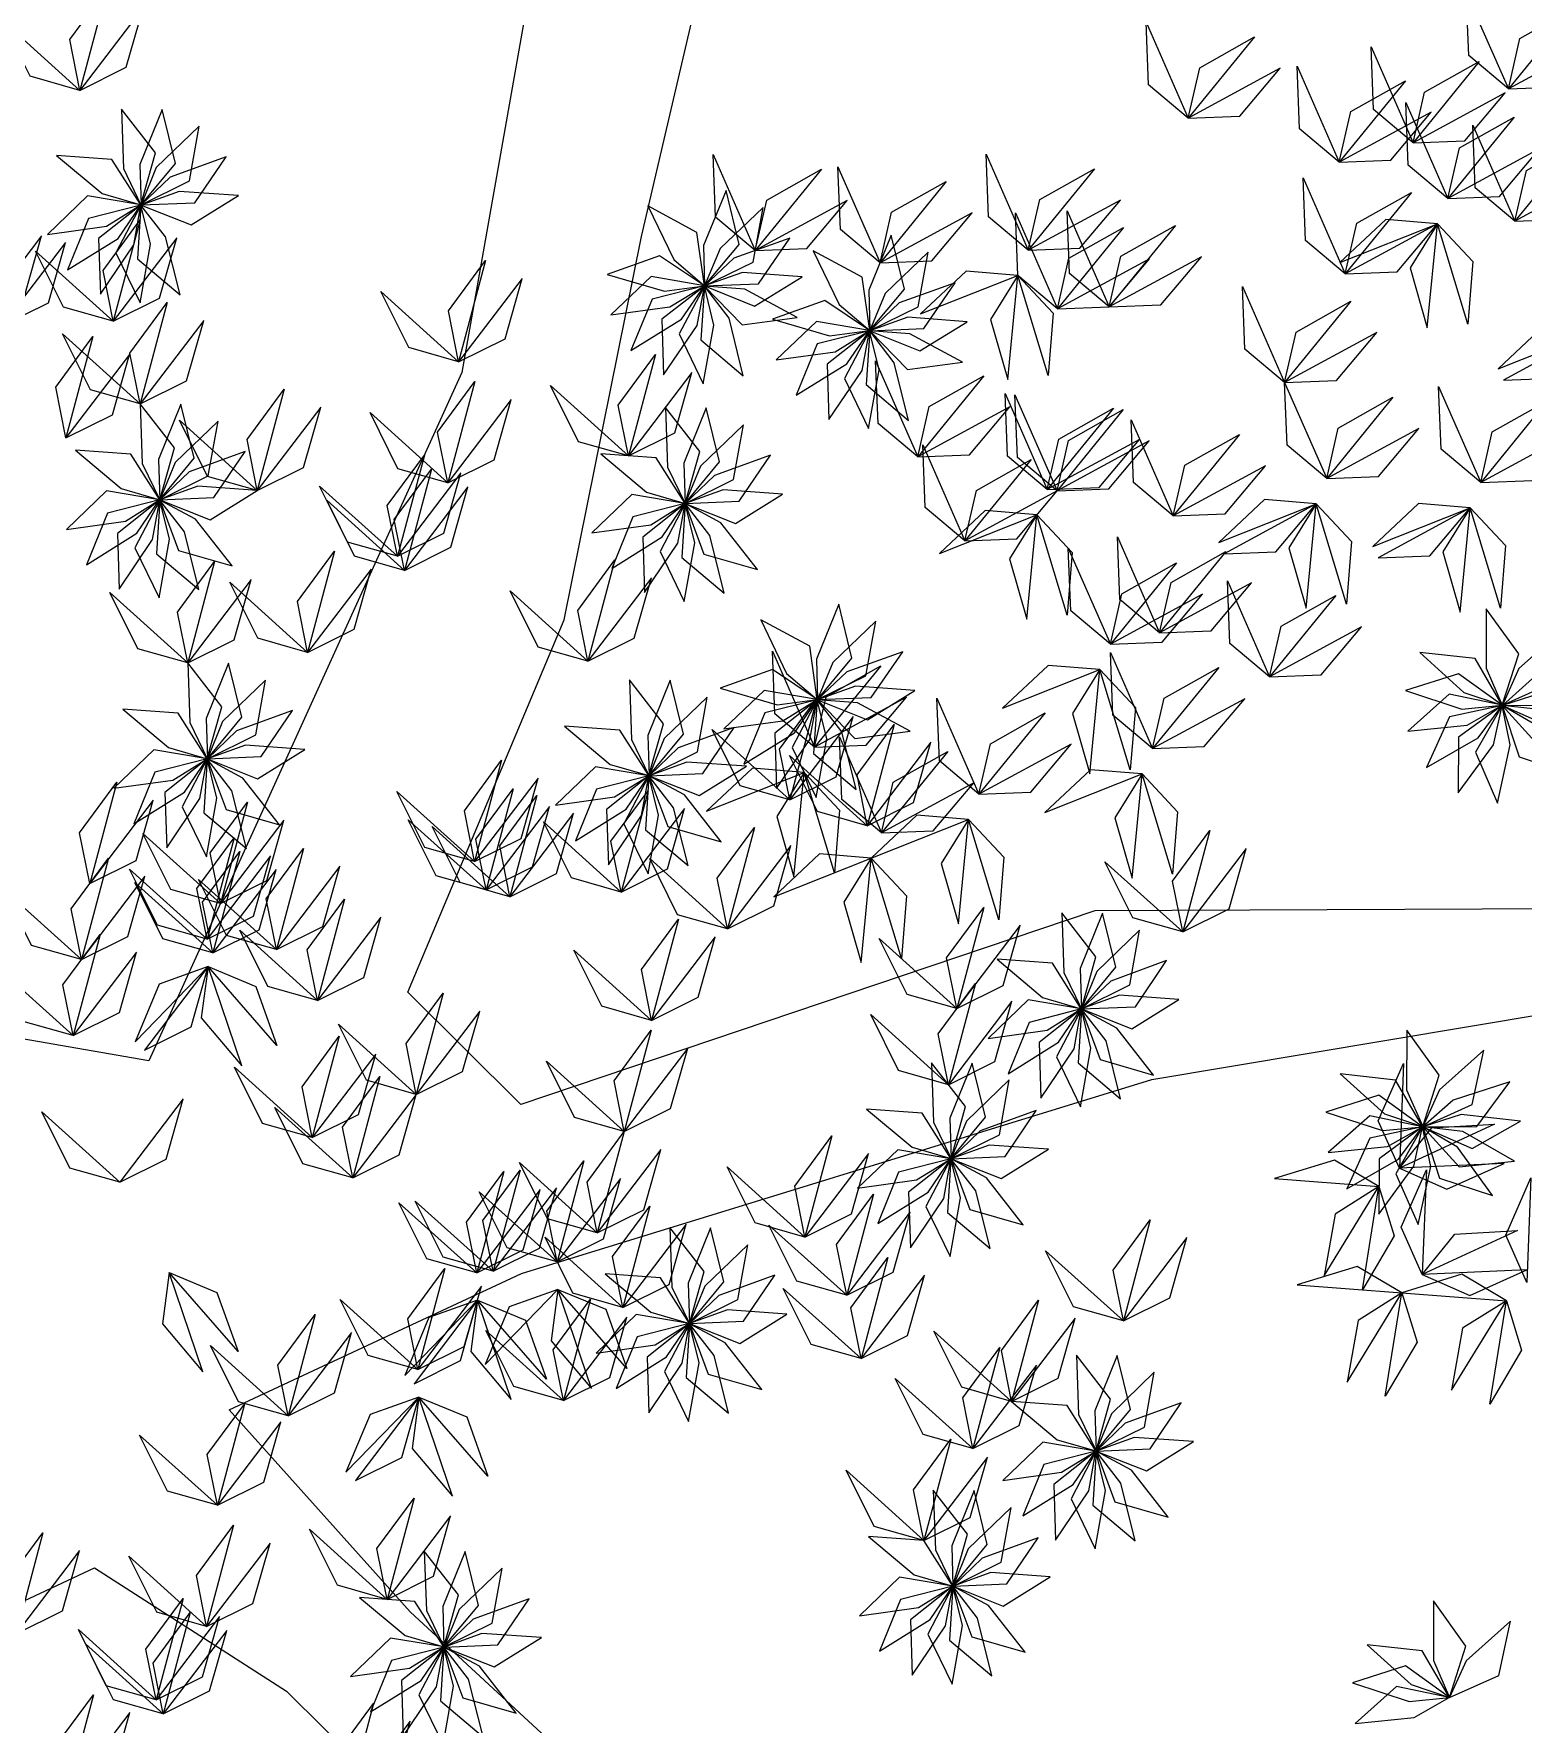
# Model space of a CAD drawing. Header units: inches. Extents: x -173 to 14008, y -3334 to 10368.
# Drawn here: x 9396 to 9481.2, y 658 to 754.8 of the extents above; entities that cross this region are included whole.
import ezdxf

# ---------------------------------------------------------------- set-up
doc = ezdxf.new("R2010")
doc.units = ezdxf.units.IN
doc.header["$MEASUREMENT"] = 0
doc.layers.add('ARREDAMENTO', color=8, linetype='Continuous', lineweight=18)

msp = doc.modelspace()

# ---------------------------------------------------------------- linework, layer by layer
at = {"layer": 'ARREDAMENTO', "linetype": 'Continuous', "lineweight": 0}
for points in [[(9424.566, 847.605), (9431.211, 796.048), (9420.481, 735.397), (9402.578, 695.997), (9362.575, 702.936), (9321.846, 731.15), (9321.748, 756.941), (9315.854, 780.776), (9260.913, 816.028)], [(9492.168, 704.723), (9456.706, 704.586), (9423.865, 693.499), (9417.393, 699.922), (9426.338, 721.234), (9430.768, 743.174), (9436.477, 767.698), (9447.391, 779.991), (9459.622, 785.196), (9484.109, 789.158)], [(9436.293, 647.122), (9417.528, 664.46), (9407.168, 676.026), (9423.902, 683.828), (9459.967, 694.927), (9491.541, 700.207), (9521.232, 691.938), (9561.235, 684.999), (9585.155, 668.326), (9623.275, 647.84)], [(9379.544, 649.484), (9391.098, 663.069), (9399.465, 666.969), (9410.453, 659.919), (9423.398, 647.073)]]:
    msp.add_lwpolyline(points, dxfattribs=at)
at = {"layer": 'ARREDAMENTO', "lineweight": 0}
for points in [[(9398.627, 751.536), (9398.042, 754.442), (9400.17, 757.332), (9398.627, 751.536)], [(9480.371, 751.618), (9478.102, 753.526), (9477.964, 757.112), (9480.371, 751.618)], [(9398.627, 751.536), (9401.281, 752.857), (9402.258, 756.31), (9398.627, 751.536)], [(9480.371, 751.618), (9481.032, 754.508), (9484.159, 756.268), (9480.371, 751.618)], [(9398.627, 751.536), (9395.775, 752.343), (9394.175, 755.555), (9398.627, 751.536)], [(9462.048, 749.944), (9459.779, 751.852), (9459.641, 755.438), (9462.048, 749.944)], [(9462.048, 749.944), (9462.709, 752.834), (9465.836, 754.594), (9462.048, 749.944)], [(9474.92, 748.544), (9472.65, 750.452), (9472.512, 754.038), (9474.92, 748.544)], [(9480.371, 751.618), (9483.334, 751.732), (9485.643, 754.478), (9480.371, 751.618)], [(9462.048, 749.944), (9465.01, 750.058), (9467.32, 752.804), (9462.048, 749.944)], [(9470.69, 747.431), (9468.421, 749.339), (9468.282, 752.925), (9470.69, 747.431)], [(9474.92, 748.544), (9475.581, 751.434), (9478.708, 753.194), (9474.92, 748.544)], [(9470.69, 747.431), (9471.351, 750.321), (9474.478, 752.081), (9470.69, 747.431)], [(9476.907, 745.358), (9474.637, 747.266), (9474.499, 750.851), (9476.907, 745.358)], [(9474.92, 748.544), (9477.882, 748.658), (9480.191, 751.404), (9474.92, 748.544)], [(9400.996, 750.47), (9401.116, 747.064), (9402.119, 744.987), (9402.949, 747.958), (9400.996, 750.47)], [(9403.327, 750.451), (9402.05, 747.291), (9402.123, 744.985), (9404.089, 747.362), (9403.327, 750.451)], [(9470.69, 747.431), (9473.652, 747.545), (9475.962, 750.291), (9470.69, 747.431)], [(9476.907, 745.358), (9477.568, 748.248), (9480.695, 750.008), (9476.907, 745.358)], [(9405.448, 749.486), (9402.997, 747.118), (9402.125, 744.982), (9404.888, 746.354), (9405.448, 749.486)], [(9480.74, 744.056), (9478.471, 745.964), (9478.333, 749.549), (9480.74, 744.056)], [(9452.893, 742.402), (9450.624, 744.309), (9450.486, 747.895), (9452.893, 742.402)], [(9476.907, 745.358), (9479.869, 745.472), (9482.178, 748.218), (9476.907, 745.358)], [(9480.74, 744.056), (9481.401, 746.946), (9484.528, 748.706), (9480.74, 744.056)], [(9397.286, 747.82), (9399.897, 745.63), (9402.112, 744.986), (9400.46, 747.59), (9397.286, 747.82)], [(9406.994, 747.741), (9403.791, 746.575), (9402.126, 744.979), (9405.208, 745.108), (9406.994, 747.741)], [(9437.267, 742.373), (9434.998, 744.28), (9434.859, 747.866), (9437.267, 742.373)], [(9437.267, 742.373), (9437.928, 745.262), (9441.055, 747.023), (9437.267, 742.373)], [(9444.412, 741.675), (9442.142, 743.583), (9442.004, 747.169), (9444.412, 741.675)], [(9452.893, 742.402), (9453.555, 745.291), (9456.682, 747.052), (9452.893, 742.402)], [(9480.74, 744.056), (9483.703, 744.17), (9486.012, 746.916), (9480.74, 744.056)], [(9444.412, 741.675), (9445.073, 744.565), (9448.2, 746.325), (9444.412, 741.675)], [(9471.038, 741.047), (9468.769, 742.955), (9468.631, 746.541), (9471.038, 741.047)], [(9396.773, 743.29), (9400.148, 743.764), (9402.108, 744.98), (9399.067, 745.495), (9396.773, 743.29)], [(9397.921, 741.262), (9400.812, 743.068), (9402.108, 744.976), (9399.121, 744.209), (9397.921, 741.262)], [(9399.796, 739.877), (9401.702, 742.703), (9402.11, 744.973), (9399.693, 743.057), (9399.796, 739.877)], [(9402.071, 739.374), (9402.663, 742.73), (9402.113, 744.971), (9400.684, 742.237), (9402.071, 739.374)], [(9404.355, 739.84), (9403.53, 743.147), (9402.116, 744.97), (9401.923, 741.891), (9404.355, 739.84)], [(9407.696, 745.519), (9404.296, 745.757), (9402.125, 744.975), (9404.993, 743.84), (9407.696, 745.519)], [(9435.603, 745.813), (9434.311, 742.659), (9434.373, 740.353), (9436.35, 742.721), (9435.603, 745.813)], [(9437.267, 742.373), (9440.229, 742.486), (9442.539, 745.233), (9437.267, 742.373)], [(9452.893, 742.402), (9455.856, 742.515), (9458.165, 745.262), (9452.893, 742.402)], [(9471.038, 741.047), (9471.699, 743.937), (9474.826, 745.698), (9471.038, 741.047)], [(9400.532, 738.325), (9399.947, 741.231), (9402.074, 744.121), (9400.532, 738.325)], [(9431.131, 744.922), (9432.611, 741.852), (9434.366, 740.355), (9433.93, 743.409), (9431.131, 744.922)], [(9437.72, 744.838), (9435.257, 742.482), (9434.376, 740.35), (9437.145, 741.709), (9437.72, 744.838)], [(9444.412, 741.675), (9447.374, 741.789), (9449.683, 744.535), (9444.412, 741.675)], [(9454.566, 739.044), (9452.297, 740.952), (9452.159, 744.537), (9454.566, 739.044)], [(9457.529, 739.158), (9455.26, 741.065), (9455.121, 744.651), (9457.529, 739.158)], [(9476.31, 743.908), (9473.356, 744.148), (9470.735, 741.696), (9476.31, 743.908)], [(9392.799, 738.444), (9395.453, 739.765), (9396.43, 743.218), (9392.799, 738.444)], [(9400.532, 738.325), (9403.185, 739.646), (9404.162, 743.099), (9400.532, 738.325)], [(9439.257, 743.087), (9436.049, 741.935), (9434.376, 740.347), (9437.459, 740.461), (9439.257, 743.087)], [(9445.057, 743.252), (9443.766, 740.098), (9443.828, 737.792), (9445.805, 740.159), (9445.057, 743.252)], [(9454.566, 739.044), (9455.227, 741.934), (9458.354, 743.694), (9454.566, 739.044)], [(9457.529, 739.158), (9458.19, 742.047), (9461.317, 743.808), (9457.529, 739.158)], [(9471.038, 741.047), (9474.001, 741.161), (9476.31, 743.908), (9471.038, 741.047)], [(9471.038, 741.047), (9474.001, 741.161), (9476.31, 743.908), (9471.038, 741.047)], [(9476.31, 743.908), (9474.747, 741.389), (9475.732, 737.938), (9476.31, 743.908)], [(9476.31, 743.908), (9478.336, 741.743), (9478.046, 738.166), (9476.31, 743.908)], [(9394.165, 738.059), (9396.819, 739.38), (9397.796, 742.833), (9394.165, 738.059)], [(9400.532, 738.325), (9397.679, 739.132), (9396.08, 742.344), (9400.532, 738.325)], [(9428.801, 741.003), (9432.073, 740.049), (9434.36, 740.351), (9431.799, 742.07), (9428.801, 741.003)], [(9440.586, 742.361), (9442.066, 739.291), (9443.821, 737.794), (9443.384, 740.848), (9440.586, 742.361)], [(9447.174, 742.277), (9444.711, 739.921), (9443.83, 737.789), (9446.599, 739.148), (9447.174, 742.277)], [(9420.298, 736.006), (9419.713, 738.912), (9421.84, 741.802), (9420.298, 736.006)], [(9439.949, 740.861), (9436.55, 741.114), (9434.376, 740.343), (9437.238, 739.194), (9439.949, 740.861)], [(9452.297, 740.952), (9449.343, 741.192), (9446.722, 738.74), (9452.297, 740.952)], [(9454.566, 739.044), (9457.529, 739.158), (9459.838, 741.904), (9454.566, 739.044)], [(9457.529, 739.158), (9460.491, 739.271), (9462.801, 742.018), (9457.529, 739.158)], [(9420.298, 736.006), (9422.952, 737.327), (9423.929, 740.78), (9420.298, 736.006)], [(9429.015, 738.682), (9432.393, 739.141), (9434.359, 740.348), (9431.32, 740.876), (9429.015, 738.682)], [(9430.155, 736.649), (9433.053, 738.442), (9434.359, 740.344), (9431.368, 739.591), (9430.155, 736.649)], [(9432.023, 735.255), (9433.941, 738.072), (9434.36, 740.341), (9431.934, 738.436), (9432.023, 735.255)], [(9434.296, 734.742), (9434.903, 738.096), (9434.363, 740.338), (9432.921, 737.612), (9434.296, 734.742)], [(9436.582, 735.197), (9435.772, 738.508), (9434.367, 740.337), (9434.159, 737.26), (9436.582, 735.197)], [(9439.675, 738.546), (9436.673, 740.16), (9434.374, 740.34), (9436.521, 738.126), (9439.675, 738.546)], [(9448.711, 740.525), (9445.503, 739.374), (9443.831, 737.785), (9446.913, 737.9), (9448.711, 740.525)], [(9452.297, 740.952), (9450.734, 738.433), (9451.719, 734.982), (9452.297, 740.952)], [(9452.297, 740.952), (9454.323, 738.787), (9454.033, 735.21), (9452.297, 740.952)], [(9467.565, 734.818), (9465.296, 736.726), (9465.158, 740.312), (9467.565, 734.818)], [(9402.076, 733.592), (9401.491, 736.498), (9403.618, 739.388), (9402.076, 733.592)], [(9420.298, 736.006), (9417.445, 736.813), (9415.846, 740.025), (9420.298, 736.006)], [(9438.256, 738.442), (9441.528, 737.488), (9443.814, 737.79), (9441.253, 739.509), (9438.256, 738.442)], [(9467.565, 734.818), (9468.226, 737.708), (9471.354, 739.468), (9467.565, 734.818)], [(9402.076, 733.592), (9404.73, 734.913), (9405.707, 738.366), (9402.076, 733.592)], [(9438.47, 736.121), (9441.847, 736.58), (9443.813, 737.787), (9440.774, 738.315), (9438.47, 736.121)], [(9449.403, 738.3), (9446.004, 738.553), (9443.83, 737.782), (9446.693, 736.633), (9449.403, 738.3)], [(9397.828, 731.648), (9397.243, 734.554), (9399.37, 737.444), (9397.828, 731.648)], [(9402.076, 733.592), (9399.223, 734.399), (9397.624, 737.611), (9402.076, 733.592)], [(9439.609, 734.088), (9442.508, 735.881), (9443.813, 737.783), (9440.822, 737.03), (9439.609, 734.088)], [(9441.477, 732.694), (9443.396, 735.511), (9443.815, 737.78), (9441.389, 735.875), (9441.477, 732.694)], [(9443.75, 732.181), (9444.358, 735.535), (9443.818, 737.777), (9442.376, 735.05), (9443.75, 732.181)], [(9446.036, 732.636), (9445.227, 735.947), (9443.821, 737.776), (9443.613, 734.699), (9446.036, 732.636)], [(9449.13, 735.985), (9446.128, 737.599), (9443.828, 737.779), (9445.976, 735.565), (9449.13, 735.985)], [(9467.565, 734.818), (9470.528, 734.932), (9472.837, 737.678), (9467.565, 734.818)], [(9485.359, 737.819), (9482.405, 738.059), (9479.784, 735.607), (9485.359, 737.819)], [(9480.088, 734.959), (9483.05, 735.072), (9485.359, 737.819), (9480.088, 734.959)], [(9397.828, 731.648), (9400.482, 732.969), (9401.459, 736.422), (9397.828, 731.648)], [(9430.016, 730.62), (9429.431, 733.526), (9431.558, 736.416), (9430.016, 730.62)], [(9430.016, 730.62), (9432.67, 731.941), (9433.647, 735.394), (9430.016, 730.62)], [(9446.569, 730.557), (9444.3, 732.464), (9444.162, 736.05), (9446.569, 730.557)], [(9408.775, 728.641), (9408.19, 731.547), (9410.318, 734.437), (9408.775, 728.641)], [(9419.68, 729.072), (9419.095, 731.979), (9421.222, 734.869), (9419.68, 729.072)], [(9430.016, 730.62), (9427.163, 731.427), (9425.564, 734.639), (9430.016, 730.62)], [(9446.569, 730.557), (9447.23, 733.446), (9450.357, 735.207), (9446.569, 730.557)], [(9469.973, 729.324), (9467.704, 731.232), (9467.565, 734.818), (9469.973, 729.324)], [(9478.786, 729.099), (9476.517, 731.007), (9476.379, 734.592), (9478.786, 729.099)], [(9402.076, 733.592), (9402.195, 730.186), (9403.199, 728.109), (9404.029, 731.08), (9402.076, 733.592)], [(9404.406, 733.573), (9403.13, 730.413), (9403.202, 728.107), (9405.169, 730.484), (9404.406, 733.573)], [(9408.775, 728.641), (9411.429, 729.962), (9412.406, 733.415), (9408.775, 728.641)], [(9419.68, 729.072), (9422.333, 730.393), (9423.31, 733.846), (9419.68, 729.072)], [(9432.139, 733.385), (9432.259, 729.979), (9433.262, 727.902), (9434.092, 730.873), (9432.139, 733.385)], [(9434.47, 733.366), (9433.193, 730.206), (9433.266, 727.9), (9435.232, 730.277), (9434.47, 733.366)], [(9446.569, 730.557), (9449.531, 730.67), (9451.841, 733.417), (9446.569, 730.557)], [(9453.985, 728.693), (9451.716, 730.601), (9451.578, 734.187), (9453.985, 728.693)], [(9454.543, 728.617), (9452.274, 730.524), (9452.136, 734.11), (9454.543, 728.617)], [(9469.973, 729.324), (9470.634, 732.214), (9473.761, 733.974), (9469.973, 729.324)], [(9478.786, 729.099), (9479.447, 731.989), (9482.574, 733.749), (9478.786, 729.099)], [(9406.528, 732.608), (9404.076, 730.24), (9403.205, 728.104), (9405.967, 729.476), (9406.528, 732.608)], [(9408.775, 728.641), (9405.923, 729.447), (9404.323, 732.66), (9408.775, 728.641)], [(9419.68, 729.072), (9416.827, 729.879), (9415.227, 733.092), (9419.68, 729.072)], [(9436.591, 732.401), (9434.14, 730.033), (9433.268, 727.897), (9436.031, 729.268), (9436.591, 732.401)], [(9453.985, 728.693), (9454.646, 731.583), (9457.773, 733.344), (9453.985, 728.693)], [(9454.543, 728.617), (9455.204, 731.506), (9458.332, 733.267), (9454.543, 728.617)], [(9461.193, 727.196), (9458.924, 729.104), (9458.785, 732.689), (9461.193, 727.196)], [(9453.985, 728.693), (9456.947, 728.807), (9459.257, 731.554), (9453.985, 728.693)], [(9454.543, 728.617), (9457.506, 728.73), (9459.815, 731.477), (9454.543, 728.617)], [(9461.193, 727.196), (9461.854, 730.086), (9464.981, 731.846), (9461.193, 727.196)], [(9469.973, 729.324), (9472.935, 729.438), (9475.245, 732.184), (9469.973, 729.324)], [(9478.786, 729.099), (9481.748, 729.213), (9484.058, 731.959), (9478.786, 729.099)], [(9398.366, 730.942), (9400.977, 728.751), (9403.192, 728.108), (9401.539, 730.712), (9398.366, 730.942)], [(9408.073, 730.863), (9404.87, 729.697), (9403.206, 728.101), (9406.287, 728.23), (9408.073, 730.863)], [(9416.794, 724.87), (9416.209, 727.776), (9418.337, 730.666), (9416.794, 724.87)], [(9428.429, 730.735), (9431.04, 728.544), (9433.255, 727.901), (9431.603, 730.505), (9428.429, 730.735)], [(9438.137, 730.656), (9434.934, 729.49), (9433.269, 727.894), (9436.351, 728.023), (9438.137, 730.656)], [(9449.271, 725.756), (9447.002, 727.664), (9446.864, 731.25), (9449.271, 725.756)], [(9417.2, 724.066), (9416.615, 726.972), (9418.743, 729.862), (9417.2, 724.066)], [(9416.794, 724.87), (9419.448, 726.191), (9420.425, 729.644), (9416.794, 724.87)], [(9449.271, 725.756), (9449.932, 728.646), (9453.06, 730.407), (9449.271, 725.756)], [(9461.193, 727.196), (9464.155, 727.31), (9466.465, 730.056), (9461.193, 727.196)], [(9397.852, 726.412), (9401.227, 726.886), (9403.188, 728.102), (9400.146, 728.616), (9397.852, 726.412)], [(9408.775, 728.641), (9405.375, 728.878), (9403.205, 728.097), (9406.073, 726.961), (9408.775, 728.641)], [(9416.794, 724.87), (9413.942, 725.677), (9412.342, 728.889), (9416.794, 724.87)], [(9417.2, 724.066), (9419.854, 725.387), (9420.831, 728.84), (9417.2, 724.066)], [(9438.839, 728.434), (9435.439, 728.671), (9433.268, 727.89), (9436.136, 726.754), (9438.839, 728.434)], [(9449.271, 725.756), (9452.234, 725.87), (9454.543, 728.617), (9449.271, 725.756)], [(9399.001, 724.384), (9401.891, 726.19), (9403.188, 728.098), (9400.2, 727.331), (9399.001, 724.384)], [(9400.875, 722.999), (9402.781, 725.824), (9403.19, 728.095), (9400.772, 726.179), (9400.875, 722.999)], [(9403.151, 722.496), (9403.743, 725.852), (9403.192, 728.092), (9401.763, 725.359), (9403.151, 722.496)], [(9405.435, 722.962), (9404.61, 726.269), (9403.196, 728.091), (9403.002, 725.013), (9405.435, 722.962)], [(9407.331, 724.316), (9405.233, 727.002), (9403.2, 728.092), (9404.275, 725.201), (9407.331, 724.316)], [(9417.2, 724.066), (9414.348, 724.873), (9412.748, 728.085), (9417.2, 724.066)], [(9427.916, 726.205), (9431.291, 726.679), (9433.251, 727.895), (9430.21, 728.409), (9427.916, 726.205)], [(9429.064, 724.177), (9431.955, 725.983), (9433.251, 727.891), (9430.264, 727.124), (9429.064, 724.177)], [(9430.939, 722.792), (9432.845, 725.617), (9433.253, 727.888), (9430.836, 725.972), (9430.939, 722.792)], [(9433.214, 722.288), (9433.806, 725.645), (9433.256, 727.885), (9431.827, 725.152), (9433.214, 722.288)], [(9435.498, 722.754), (9434.673, 726.062), (9433.26, 727.884), (9433.066, 724.806), (9435.498, 722.754)], [(9437.395, 724.109), (9435.296, 726.795), (9433.263, 727.885), (9434.338, 724.994), (9437.395, 724.109)], [(9469.376, 727.874), (9466.422, 728.114), (9463.801, 725.663), (9469.376, 727.874)], [(9464.104, 725.014), (9467.067, 725.128), (9469.376, 727.874), (9464.104, 725.014)], [(9469.376, 727.874), (9467.813, 725.355), (9468.798, 721.904), (9469.376, 727.874)], [(9469.376, 727.874), (9471.402, 725.71), (9471.112, 722.133), (9469.376, 727.874)], [(9478.19, 727.649), (9475.235, 727.889), (9472.614, 725.437), (9478.19, 727.649)], [(9472.918, 724.788), (9475.88, 724.902), (9478.19, 727.649), (9472.918, 724.788)], [(9478.19, 727.649), (9476.627, 725.13), (9477.611, 721.679), (9478.19, 727.649)], [(9478.19, 727.649), (9480.215, 725.484), (9479.925, 721.907), (9478.19, 727.649)], [(9453.389, 727.243), (9450.434, 727.483), (9447.813, 725.032), (9453.389, 727.243)], [(9453.389, 727.243), (9451.826, 724.724), (9452.81, 721.273), (9453.389, 727.243)], [(9453.389, 727.243), (9455.414, 725.079), (9455.124, 721.502), (9453.389, 727.243)], [(9460.405, 720.487), (9458.136, 722.394), (9457.998, 725.98), (9460.405, 720.487)], [(9411.657, 719.37), (9411.072, 722.276), (9413.199, 725.166), (9411.657, 719.37)], [(9427.698, 718.867), (9427.113, 721.773), (9429.24, 724.663), (9427.698, 718.867)], [(9457.594, 719.838), (9455.325, 721.746), (9455.187, 725.332), (9457.594, 719.838)], [(9460.405, 720.487), (9461.066, 723.376), (9464.194, 725.137), (9460.405, 720.487)], [(9404.792, 718.772), (9404.207, 721.679), (9406.335, 724.569), (9404.792, 718.772)], [(9411.657, 719.37), (9414.311, 720.691), (9415.288, 724.144), (9411.657, 719.37)], [(9457.594, 719.838), (9458.255, 722.728), (9461.382, 724.489), (9457.594, 719.838)], [(9404.792, 718.772), (9401.94, 719.579), (9400.34, 722.791), (9404.792, 718.772)], [(9404.792, 718.772), (9407.446, 720.093), (9408.423, 723.546), (9404.792, 718.772)], [(9411.657, 719.37), (9408.804, 720.177), (9407.205, 723.389), (9411.657, 719.37)], [(9427.698, 718.867), (9424.845, 719.674), (9423.246, 722.886), (9427.698, 718.867)], [(9427.698, 718.867), (9430.351, 720.188), (9431.328, 723.641), (9427.698, 718.867)], [(9460.405, 720.487), (9463.368, 720.6), (9465.677, 723.347), (9460.405, 720.487)], [(9466.7, 717.978), (9464.431, 719.886), (9464.293, 723.472), (9466.7, 717.978)], [(9442.059, 722.133), (9440.768, 718.979), (9440.83, 716.673), (9442.807, 719.041), (9442.059, 722.133)], [(9457.594, 719.838), (9460.557, 719.952), (9462.866, 722.699), (9457.594, 719.838)], [(9466.7, 717.978), (9467.361, 720.868), (9470.488, 722.628), (9466.7, 717.978)], [(9479.108, 721.87), (9479.097, 718.462), (9480.021, 716.348), (9480.963, 719.285), (9479.108, 721.87)], [(9437.588, 721.242), (9439.068, 718.172), (9440.823, 716.675), (9440.387, 719.729), (9437.588, 721.242)], [(9444.176, 721.158), (9441.714, 718.802), (9440.832, 716.67), (9443.601, 718.029), (9444.176, 721.158)], [(9466.7, 717.978), (9469.662, 718.092), (9471.972, 720.838), (9466.7, 717.978)], [(9483.519, 720.717), (9480.979, 718.444), (9480.026, 716.344), (9482.839, 717.608), (9483.519, 720.717)], [(9440.662, 713.947), (9438.393, 715.855), (9438.254, 719.441), (9440.662, 713.947)], [(9445.713, 719.407), (9442.505, 718.255), (9440.833, 716.667), (9443.915, 716.781), (9445.713, 719.407)], [(9460.009, 713.862), (9457.74, 715.77), (9457.602, 719.356), (9460.009, 713.862)], [(9475.299, 719.365), (9477.825, 717.075), (9480.013, 716.348), (9478.462, 719.013), (9475.299, 719.365)], [(9484.997, 718.914), (9481.752, 717.872), (9480.027, 716.34), (9483.111, 716.351), (9484.997, 718.914)], [(9404.792, 718.772), (9404.911, 715.366), (9405.915, 713.289), (9406.745, 716.26), (9404.792, 718.772)], [(9407.123, 718.753), (9405.846, 715.593), (9405.919, 713.288), (9407.885, 715.664), (9407.123, 718.753)], [(9435.258, 717.323), (9438.53, 716.369), (9440.817, 716.671), (9438.256, 718.39), (9435.258, 717.323)], [(9440.662, 713.947), (9441.323, 716.837), (9444.45, 718.597), (9440.662, 713.947)], [(9456.998, 718.388), (9454.043, 718.628), (9451.423, 716.177), (9456.998, 718.388)], [(9456.998, 718.388), (9455.435, 715.869), (9456.42, 712.418), (9456.998, 718.388)], [(9456.998, 718.388), (9459.024, 716.224), (9458.733, 712.647), (9456.998, 718.388)], [(9460.009, 713.862), (9460.67, 716.752), (9463.797, 718.512), (9460.009, 713.862)], [(9474.477, 717.184), (9477.715, 716.12), (9480.011, 716.345), (9477.509, 718.149), (9474.477, 717.184)], [(9409.244, 717.788), (9406.792, 715.42), (9405.921, 713.285), (9408.684, 714.656), (9409.244, 717.788)], [(9430.067, 717.801), (9430.186, 714.395), (9431.19, 712.318), (9432.019, 715.289), (9430.067, 717.801)], [(9432.397, 717.782), (9431.121, 714.622), (9431.193, 712.317), (9433.159, 714.693), (9432.397, 717.782)], [(9435.472, 715.002), (9438.849, 715.461), (9440.815, 716.668), (9437.776, 717.197), (9435.472, 715.002)], [(9446.405, 717.181), (9443.006, 717.434), (9440.832, 716.663), (9443.695, 715.514), (9446.405, 717.181)], [(9474.613, 714.857), (9478.004, 715.202), (9480.009, 716.342), (9476.99, 716.972), (9474.613, 714.857)], [(9485.613, 716.666), (9482.225, 717.034), (9480.026, 716.336), (9482.848, 715.092), (9485.613, 716.666)], [(9401.082, 716.123), (9403.693, 713.932), (9405.908, 713.288), (9404.256, 715.893), (9401.082, 716.123)], [(9410.79, 716.043), (9407.587, 714.878), (9405.922, 713.281), (9409.004, 713.41), (9410.79, 716.043)], [(9434.519, 716.817), (9432.067, 714.449), (9431.195, 712.314), (9433.958, 713.685), (9434.519, 716.817)], [(9436.611, 712.969), (9439.51, 714.762), (9440.815, 716.664), (9437.824, 715.911), (9436.611, 712.969)], [(9438.479, 711.576), (9440.398, 714.392), (9440.817, 716.661), (9438.391, 714.756), (9438.479, 711.576)], [(9439.253, 710.932), (9438.668, 713.838), (9440.796, 716.728), (9439.253, 710.932)], [(9440.753, 711.062), (9441.36, 714.416), (9440.82, 716.658), (9439.378, 713.932), (9440.753, 711.062)], [(9443.038, 711.517), (9442.229, 714.828), (9440.824, 716.657), (9440.615, 713.58), (9443.038, 711.517)], [(9440.662, 713.947), (9443.624, 714.061), (9445.934, 716.807), (9440.662, 713.947)], [(9446.132, 714.866), (9443.13, 716.48), (9440.83, 716.66), (9442.978, 714.446), (9446.132, 714.866)], [(9450.076, 711.257), (9447.807, 713.165), (9447.668, 716.751), (9450.076, 711.257)], [(9460.009, 713.862), (9462.971, 713.976), (9465.281, 716.722), (9460.009, 713.862)], [(9475.683, 712.787), (9478.641, 714.481), (9480.009, 716.338), (9476.994, 715.686), (9475.683, 712.787)], [(9477.503, 711.331), (9479.516, 714.082), (9480.011, 716.335), (9477.522, 714.513), (9477.503, 711.331)], [(9479.758, 710.741), (9480.478, 714.073), (9480.014, 716.332), (9478.481, 713.655), (9479.758, 710.741)], [(9484.005, 712.4), (9482.01, 715.164), (9480.021, 716.331), (9480.984, 713.401), (9484.005, 712.4)], [(9485.262, 714.362), (9482.316, 716.076), (9480.024, 716.333), (9482.096, 714.048), (9485.262, 714.362)], [(9426.356, 715.152), (9428.967, 712.961), (9431.182, 712.317), (9429.53, 714.922), (9426.356, 715.152)], [(9436.064, 715.073), (9432.861, 713.907), (9431.196, 712.31), (9434.278, 712.439), (9436.064, 715.073)], [(9439.253, 710.932), (9441.907, 712.253), (9442.884, 715.706), (9439.253, 710.932)], [(9443.681, 709.452), (9443.096, 712.358), (9445.223, 715.248), (9443.681, 709.452)], [(9450.076, 711.257), (9450.737, 714.147), (9453.864, 715.907), (9450.076, 711.257)], [(9411.492, 713.821), (9408.092, 714.059), (9405.921, 713.277), (9408.789, 712.142), (9411.492, 713.821)], [(9439.253, 710.932), (9436.401, 711.739), (9434.801, 714.951), (9439.253, 710.932)], [(9444.5, 709.045), (9442.231, 710.953), (9442.093, 714.539), (9444.5, 709.045)], [(9443.681, 709.452), (9446.334, 710.773), (9447.311, 714.226), (9443.681, 709.452)], [(9450.076, 711.257), (9453.038, 711.371), (9455.348, 714.117), (9450.076, 711.257)], [(9400.568, 711.592), (9403.944, 712.067), (9405.904, 713.282), (9402.863, 713.797), (9400.568, 711.592)], [(9401.717, 709.564), (9404.608, 711.371), (9405.904, 713.278), (9402.917, 712.512), (9401.717, 709.564)], [(9403.592, 708.179), (9405.497, 711.005), (9405.906, 713.275), (9403.488, 711.359), (9403.592, 708.179)], [(9405.867, 707.676), (9406.459, 711.033), (9405.909, 713.273), (9404.48, 710.539), (9405.867, 707.676)], [(9408.151, 708.142), (9407.326, 711.449), (9405.912, 713.272), (9405.718, 710.193), (9408.151, 708.142)], [(9410.047, 709.496), (9407.949, 712.182), (9405.916, 713.272), (9406.991, 710.381), (9410.047, 709.496)], [(9421.213, 707.397), (9420.628, 710.304), (9422.756, 713.194), (9421.213, 707.397)], [(9436.766, 712.85), (9433.366, 713.088), (9431.196, 712.306), (9434.063, 711.171), (9436.766, 712.85)], [(9443.681, 709.452), (9440.828, 710.259), (9439.228, 713.471), (9443.681, 709.452)], [(9444.5, 709.045), (9445.161, 711.935), (9448.288, 713.696), (9444.5, 709.045)], [(9421.213, 707.397), (9423.867, 708.718), (9424.844, 712.172), (9421.213, 707.397)], [(9425.843, 710.621), (9429.218, 711.096), (9431.178, 712.311), (9428.137, 712.826), (9425.843, 710.621)], [(9426.992, 708.593), (9429.882, 710.4), (9431.179, 712.307), (9428.191, 711.541), (9426.992, 708.593)], [(9428.866, 707.208), (9430.772, 710.034), (9431.18, 712.304), (9428.763, 710.388), (9428.866, 707.208)], [(9431.142, 706.705), (9431.733, 710.062), (9431.183, 712.302), (9429.754, 709.568), (9431.142, 706.705)], [(9433.425, 707.171), (9432.6, 710.478), (9431.187, 712.301), (9430.993, 709.222), (9433.425, 707.171)], [(9435.322, 708.526), (9433.223, 711.211), (9431.19, 712.301), (9432.265, 709.41), (9435.322, 708.526)], [(9440.065, 712.497), (9437.111, 712.737), (9434.49, 710.285), (9440.065, 712.497)], [(9440.065, 712.497), (9438.502, 709.978), (9439.487, 706.527), (9440.065, 712.497)], [(9440.065, 712.497), (9442.091, 710.332), (9441.801, 706.755), (9440.065, 712.497)], [(9459.413, 712.412), (9456.458, 712.652), (9453.838, 710.201), (9459.413, 712.412)], [(9459.413, 712.412), (9457.85, 709.893), (9458.834, 706.442), (9459.413, 712.412)], [(9459.413, 712.412), (9461.438, 710.248), (9461.148, 706.671), (9459.413, 712.412)], [(9399.193, 706.141), (9398.608, 709.047), (9400.736, 711.937), (9399.193, 706.141)], [(9421.213, 707.397), (9418.361, 708.204), (9416.761, 711.417), (9421.213, 707.397)], [(9421.869, 705.775), (9421.284, 708.681), (9423.412, 711.571), (9421.869, 705.775)], [(9423.236, 705.39), (9422.651, 708.296), (9424.778, 711.186), (9423.236, 705.39)], [(9429.602, 705.656), (9429.017, 708.563), (9431.144, 711.453), (9429.602, 705.656)], [(9444.5, 709.045), (9447.463, 709.159), (9449.772, 711.906), (9444.5, 709.045)], [(9399.193, 706.141), (9401.847, 707.462), (9402.824, 710.915), (9399.193, 706.141)], [(9406.672, 704.995), (9406.087, 707.901), (9408.214, 710.791), (9406.672, 704.995)], [(9421.869, 705.775), (9424.523, 707.096), (9425.5, 710.549), (9421.869, 705.775)], [(9423.236, 705.39), (9425.89, 706.711), (9426.867, 710.164), (9423.236, 705.39)], [(9429.602, 705.656), (9432.256, 706.977), (9433.233, 710.431), (9429.602, 705.656)], [(9406.672, 704.995), (9409.326, 706.316), (9410.303, 709.769), (9406.672, 704.995)], [(9421.869, 705.775), (9419.017, 706.582), (9417.417, 709.794), (9421.869, 705.775)], [(9423.236, 705.39), (9420.383, 706.197), (9418.784, 709.409), (9423.236, 705.39)], [(9429.602, 705.656), (9426.749, 706.463), (9425.15, 709.676), (9429.602, 705.656)], [(9435.684, 703.549), (9435.099, 706.455), (9437.227, 709.345), (9435.684, 703.549)], [(9449.479, 709.807), (9446.525, 710.047), (9443.904, 707.595), (9449.479, 709.807)], [(9449.479, 709.807), (9447.916, 707.288), (9448.901, 703.837), (9449.479, 709.807)], [(9449.479, 709.807), (9451.505, 707.642), (9451.215, 704.066), (9449.479, 709.807)], [(9406.672, 704.995), (9403.819, 705.802), (9402.22, 709.014), (9406.672, 704.995)], [(9405.909, 702.954), (9405.324, 705.86), (9407.451, 708.75), (9405.909, 702.954)], [(9435.684, 703.549), (9438.338, 704.87), (9439.315, 708.323), (9435.684, 703.549)], [(9461.735, 703.372), (9461.15, 706.279), (9463.278, 709.169), (9461.735, 703.372)], [(9398.714, 701.789), (9398.13, 704.696), (9400.257, 707.586), (9398.714, 701.789)], [(9406.226, 702.175), (9405.641, 705.081), (9407.768, 707.971), (9406.226, 702.175)], [(9405.909, 702.954), (9408.562, 704.275), (9409.539, 707.728), (9405.909, 702.954)], [(9409.868, 702.357), (9409.283, 705.263), (9411.411, 708.153), (9409.868, 702.357)], [(9435.684, 703.549), (9432.831, 704.355), (9431.232, 707.568), (9435.684, 703.549)], [(9443.904, 707.595), (9440.949, 707.835), (9438.329, 705.384), (9443.904, 707.595)], [(9443.904, 707.595), (9442.341, 705.076), (9443.326, 701.625), (9443.904, 707.595)], [(9443.904, 707.595), (9445.93, 705.431), (9445.639, 701.854), (9443.904, 707.595)], [(9461.735, 703.372), (9458.883, 704.179), (9457.283, 707.392), (9461.735, 703.372)], [(9461.735, 703.372), (9464.389, 704.694), (9465.366, 708.147), (9461.735, 703.372)], [(9398.714, 701.789), (9401.368, 703.11), (9402.345, 706.563), (9398.714, 701.789)], [(9405.909, 702.954), (9403.056, 703.76), (9401.456, 706.973), (9405.909, 702.954)], [(9409.868, 702.357), (9407.016, 703.164), (9405.416, 706.376), (9409.868, 702.357)], [(9406.226, 702.175), (9408.88, 703.496), (9409.857, 706.949), (9406.226, 702.175)], [(9409.868, 702.357), (9412.522, 703.678), (9413.499, 707.131), (9409.868, 702.357)], [(9398.714, 701.789), (9395.862, 702.596), (9394.262, 705.809), (9398.714, 701.789)], [(9406.226, 702.175), (9403.373, 702.981), (9401.774, 706.194), (9406.226, 702.175)], [(9412.223, 699.446), (9411.638, 702.352), (9413.766, 705.242), (9412.223, 699.446)], [(9448.809, 698.98), (9448.225, 701.886), (9450.352, 704.776), (9448.809, 698.98)], [(9454.817, 704.457), (9454.936, 701.05), (9455.94, 698.974), (9456.77, 701.944), (9454.817, 704.457)], [(9457.148, 704.438), (9455.871, 701.277), (9455.944, 698.972), (9457.91, 701.348), (9457.148, 704.438)], [(9412.223, 699.446), (9409.371, 700.253), (9407.771, 703.465), (9412.223, 699.446)], [(9412.223, 699.446), (9414.877, 700.767), (9415.854, 704.22), (9412.223, 699.446)], [(9431.343, 698.311), (9430.758, 701.217), (9432.886, 704.107), (9431.343, 698.311)], [(9448.809, 698.98), (9451.463, 700.301), (9452.44, 703.754), (9448.809, 698.98)], [(9459.269, 703.472), (9456.817, 701.105), (9455.946, 698.969), (9458.709, 700.34), (9459.269, 703.472)], [(9398.236, 697.438), (9397.651, 700.344), (9399.778, 703.234), (9398.236, 697.438)], [(9431.343, 698.311), (9433.997, 699.632), (9434.974, 703.085), (9431.343, 698.311)], [(9448.809, 698.98), (9445.957, 699.786), (9444.357, 702.999), (9448.809, 698.98)], [(9398.236, 697.438), (9395.383, 698.245), (9393.784, 701.457), (9398.236, 697.438)], [(9398.236, 697.438), (9400.89, 698.759), (9401.867, 702.212), (9398.236, 697.438)], [(9431.343, 698.311), (9428.491, 699.118), (9426.891, 702.33), (9431.343, 698.311)], [(9451.107, 701.807), (9453.718, 699.616), (9455.933, 698.972), (9454.28, 701.577), (9451.107, 701.807)], [(9460.814, 701.728), (9457.612, 700.562), (9455.947, 698.965), (9459.029, 699.094), (9460.814, 701.728)], [(9405.961, 701.387), (9403.169, 700.391), (9401.787, 697.079), (9405.961, 701.387)], [(9402.33, 696.613), (9404.984, 697.934), (9405.961, 701.387), (9402.33, 696.613)], [(9405.961, 701.387), (9405.571, 698.448), (9407.887, 695.707), (9405.961, 701.387)], [(9405.961, 701.387), (9408.697, 700.246), (9409.902, 696.866), (9405.961, 701.387)], [(9417.871, 694.071), (9417.286, 696.977), (9419.414, 699.867), (9417.871, 694.071)], [(9448.331, 694.628), (9447.746, 697.535), (9449.873, 700.425), (9448.331, 694.628)], [(9461.517, 699.505), (9458.116, 699.743), (9455.946, 698.962), (9458.814, 697.826), (9461.517, 699.505)], [(9417.871, 694.071), (9420.525, 695.392), (9421.502, 698.845), (9417.871, 694.071)], [(9448.331, 694.628), (9445.478, 695.435), (9443.879, 698.648), (9448.331, 694.628)], [(9448.331, 694.628), (9450.985, 695.949), (9451.962, 699.403), (9448.331, 694.628)], [(9450.593, 697.276), (9453.969, 697.751), (9455.929, 698.966), (9452.888, 699.481), (9450.593, 697.276)], [(9451.742, 695.248), (9454.633, 697.055), (9455.929, 698.963), (9452.941, 698.196), (9451.742, 695.248)], [(9453.616, 693.863), (9455.522, 696.689), (9455.931, 698.959), (9453.513, 697.044), (9453.616, 693.863)], [(9455.892, 693.36), (9456.484, 696.717), (9455.934, 698.957), (9454.504, 696.224), (9455.892, 693.36)], [(9458.176, 693.826), (9457.351, 697.133), (9455.937, 698.956), (9455.743, 695.878), (9458.176, 693.826)], [(9460.072, 695.181), (9457.974, 697.866), (9455.941, 698.956), (9457.016, 696.065), (9460.072, 695.181)], [(9417.871, 694.071), (9415.019, 694.878), (9413.419, 698.09), (9417.871, 694.071)], [(9429.776, 691.947), (9429.191, 694.853), (9431.319, 697.743), (9429.776, 691.947)], [(9474.561, 697.751), (9474.55, 694.342), (9475.473, 692.229), (9476.416, 695.166), (9474.561, 697.751)], [(9411.923, 691.606), (9411.338, 694.512), (9413.466, 697.402), (9411.923, 691.606)], [(9429.776, 691.947), (9432.43, 693.268), (9433.407, 696.721), (9429.776, 691.947)], [(9478.972, 696.597), (9476.432, 694.325), (9475.479, 692.224), (9478.292, 693.489), (9478.972, 696.597)], [(9411.923, 691.606), (9414.577, 692.927), (9415.554, 696.38), (9411.923, 691.606)], [(9429.776, 691.947), (9426.924, 692.754), (9425.324, 695.966), (9429.776, 691.947)], [(9447.354, 695.885), (9447.473, 692.478), (9448.477, 690.402), (9449.307, 693.372), (9447.354, 695.885)], [(9449.685, 695.866), (9448.408, 692.705), (9448.481, 690.4), (9450.447, 692.776), (9449.685, 695.866)], [(9474.135, 689.846), (9472.929, 692.553), (9474.373, 695.839), (9474.135, 689.846)], [(9411.923, 691.606), (9409.071, 692.413), (9407.471, 695.625), (9411.923, 691.606)], [(9414.241, 689.297), (9413.656, 692.203), (9415.783, 695.093), (9414.241, 689.297)], [(9451.806, 694.9), (9449.355, 692.533), (9448.483, 690.397), (9451.246, 691.768), (9451.806, 694.9)], [(9470.752, 695.245), (9473.277, 692.956), (9475.466, 692.228), (9473.915, 694.894), (9470.752, 695.245)], [(9480.449, 694.795), (9477.204, 693.752), (9475.48, 692.22), (9478.564, 692.231), (9480.449, 694.795)], [(9400.906, 689.051), (9403.56, 690.372), (9404.537, 693.825), (9400.906, 689.051)], [(9414.241, 689.297), (9416.894, 690.618), (9417.871, 694.071), (9414.241, 689.297)], [(9469.93, 693.064), (9473.168, 692), (9475.463, 692.226), (9472.962, 694.03), (9469.93, 693.064)], [(9400.906, 689.051), (9398.053, 689.858), (9396.454, 693.07), (9400.906, 689.051)], [(9414.241, 689.297), (9411.388, 690.104), (9409.788, 693.316), (9414.241, 689.297)], [(9443.644, 693.235), (9446.255, 691.044), (9448.47, 690.4), (9446.818, 693.005), (9443.644, 693.235)], [(9453.352, 693.156), (9450.149, 691.99), (9448.484, 690.393), (9451.566, 690.522), (9453.352, 693.156)], [(9470.066, 690.738), (9473.456, 691.083), (9475.462, 692.222), (9472.443, 692.853), (9470.066, 690.738)], [(9481.066, 692.547), (9477.678, 692.914), (9475.479, 692.217), (9478.301, 690.972), (9481.066, 692.547)], [(9428.234, 686.151), (9427.649, 689.057), (9429.776, 691.947), (9428.234, 686.151)], [(9471.136, 688.667), (9474.093, 690.362), (9475.462, 692.218), (9472.447, 691.566), (9471.136, 688.667)], [(9472.956, 687.211), (9474.968, 689.962), (9475.463, 692.215), (9472.975, 690.393), (9472.956, 687.211)], [(9475.211, 686.621), (9475.93, 689.953), (9475.466, 692.213), (9473.933, 689.536), (9475.211, 686.621)], [(9474.135, 689.846), (9475.993, 692.156), (9479.576, 692.371), (9474.135, 689.846)], [(9479.457, 688.281), (9477.463, 691.045), (9475.474, 692.212), (9476.437, 689.282), (9479.457, 688.281)], [(9480.715, 690.243), (9477.769, 691.957), (9475.477, 692.214), (9477.549, 689.929), (9480.715, 690.243)], [(9428.234, 686.151), (9430.887, 687.472), (9431.864, 690.925), (9428.234, 686.151)], [(9440.117, 685.909), (9439.532, 688.815), (9441.659, 691.705), (9440.117, 685.909)], [(9443.131, 688.704), (9446.506, 689.179), (9448.466, 690.394), (9445.425, 690.909), (9443.131, 688.704)], [(9454.054, 690.933), (9450.654, 691.171), (9448.483, 690.39), (9451.351, 689.254), (9454.054, 690.933)], [(9428.234, 686.151), (9425.381, 686.958), (9423.782, 690.17), (9428.234, 686.151)], [(9425.929, 684.481), (9425.344, 687.387), (9427.471, 690.277), (9425.929, 684.481)], [(9440.117, 685.909), (9437.264, 686.716), (9435.665, 689.928), (9440.117, 685.909)], [(9440.117, 685.909), (9442.771, 687.23), (9443.748, 690.683), (9440.117, 685.909)], [(9444.279, 686.676), (9447.17, 688.483), (9448.466, 690.391), (9445.479, 689.624), (9444.279, 686.676)], [(9446.154, 685.291), (9448.06, 688.117), (9448.468, 690.387), (9446.051, 688.472), (9446.154, 685.291)], [(9448.429, 684.788), (9449.021, 688.145), (9448.471, 690.385), (9447.042, 687.652), (9448.429, 684.788)], [(9450.713, 685.254), (9449.888, 688.561), (9448.474, 690.384), (9448.281, 687.306), (9450.713, 685.254)], [(9452.61, 686.609), (9450.511, 689.294), (9448.478, 690.384), (9449.553, 687.493), (9452.61, 686.609)], [(9472.965, 688.802), (9470.413, 690.31), (9466.984, 689.251), (9472.965, 688.802)], [(9474.135, 689.846), (9476.849, 688.653), (9480.127, 690.113), (9474.135, 689.846)], [(9421.333, 683.857), (9420.748, 686.763), (9422.876, 689.653), (9421.333, 683.857)], [(9422.27, 683.947), (9421.685, 686.854), (9423.812, 689.744), (9422.27, 683.947)], [(9425.929, 684.481), (9428.583, 685.802), (9429.56, 689.255), (9425.929, 684.481)], [(9475.445, 683.759), (9474.238, 686.467), (9475.682, 689.752), (9475.445, 683.759)], [(9481.426, 683.31), (9480.219, 686.018), (9481.663, 689.303), (9481.426, 683.31)], [(9422.27, 683.947), (9419.417, 684.754), (9417.818, 687.967), (9422.27, 683.947)], [(9421.333, 683.857), (9423.987, 685.178), (9424.964, 688.631), (9421.333, 683.857)], [(9425.929, 684.481), (9423.076, 685.288), (9421.477, 688.5), (9425.929, 684.481)], [(9422.27, 683.947), (9424.924, 685.269), (9425.901, 688.722), (9422.27, 683.947)], [(9442.505, 682.574), (9441.92, 685.48), (9444.047, 688.37), (9442.505, 682.574)], [(9472.965, 688.802), (9470.458, 687.22), (9469.835, 683.686), (9472.965, 688.802)], [(9472.965, 688.802), (9473.84, 685.97), (9472.015, 682.88), (9472.965, 688.802)], [(9421.333, 683.857), (9418.481, 684.664), (9416.881, 687.876), (9421.333, 683.857)], [(9429.693, 681.88), (9429.108, 684.787), (9431.235, 687.677), (9429.693, 681.88)], [(9442.505, 682.574), (9445.159, 683.895), (9446.136, 687.348), (9442.505, 682.574)], [(9429.693, 681.88), (9432.347, 683.201), (9433.324, 686.654), (9429.693, 681.88)], [(9432.387, 686.449), (9432.506, 683.043), (9433.51, 680.966), (9434.34, 683.937), (9432.387, 686.449)], [(9434.718, 686.431), (9433.441, 683.27), (9433.513, 680.965), (9435.48, 683.341), (9434.718, 686.431)], [(9442.505, 682.574), (9439.652, 683.381), (9438.053, 686.593), (9442.505, 682.574)], [(9458.337, 681.105), (9457.752, 684.011), (9459.88, 686.901), (9458.337, 681.105)], [(9475.445, 683.759), (9477.303, 686.069), (9480.885, 686.285), (9475.445, 683.759)], [(9429.693, 681.88), (9426.84, 682.687), (9425.241, 685.899), (9429.693, 681.88)], [(9436.839, 685.465), (9434.387, 683.097), (9433.516, 680.962), (9436.279, 682.333), (9436.839, 685.465)], [(9458.337, 681.105), (9455.485, 681.912), (9453.885, 685.124), (9458.337, 681.105)], [(9458.337, 681.105), (9460.991, 682.426), (9461.968, 685.879), (9458.337, 681.105)], [(9417.97, 678.318), (9417.385, 681.224), (9419.512, 684.114), (9417.97, 678.318)], [(9417.97, 678.318), (9417.385, 681.224), (9419.512, 684.114), (9417.97, 678.318)], [(9443.325, 678.951), (9442.74, 681.857), (9444.867, 684.747), (9443.325, 678.951)], [(9474.274, 682.716), (9471.722, 684.224), (9468.293, 683.165), (9474.274, 682.716)], [(9475.445, 683.759), (9478.158, 682.566), (9481.437, 684.026), (9475.445, 683.759)], [(9403.733, 683.876), (9403.343, 680.938), (9405.659, 678.196), (9403.733, 683.876)], [(9403.733, 683.876), (9406.469, 682.735), (9407.674, 679.355), (9403.733, 683.876)], [(9417.97, 678.318), (9420.623, 679.639), (9421.6, 683.092), (9417.97, 678.318)], [(9417.97, 678.318), (9420.623, 679.639), (9421.6, 683.092), (9417.97, 678.318)], [(9428.677, 683.8), (9431.288, 681.609), (9433.503, 680.965), (9431.85, 683.57), (9428.677, 683.8)], [(9438.384, 683.721), (9435.181, 682.555), (9433.517, 680.958), (9436.598, 681.087), (9438.384, 683.721)], [(9443.325, 678.951), (9445.979, 680.272), (9446.956, 683.725), (9443.325, 678.951)], [(9480.255, 682.267), (9477.703, 683.775), (9474.274, 682.716), (9480.255, 682.267)], [(9417.97, 678.318), (9415.117, 679.125), (9413.518, 682.337), (9417.97, 678.318)], [(9417.97, 678.318), (9415.117, 679.125), (9413.518, 682.337), (9417.97, 678.318)], [(9421.386, 682.29), (9418.593, 681.295), (9417.212, 677.983), (9421.386, 682.29)], [(9417.755, 677.516), (9420.409, 678.837), (9421.386, 682.29), (9417.755, 677.516)], [(9421.386, 682.29), (9420.996, 679.351), (9423.312, 676.61), (9421.386, 682.29)], [(9421.386, 682.29), (9424.122, 681.149), (9425.327, 677.769), (9421.386, 682.29)], [(9425.981, 682.914), (9423.189, 681.919), (9421.807, 678.607), (9425.981, 682.914)], [(9425.981, 682.914), (9425.592, 679.975), (9427.907, 677.234), (9425.981, 682.914)], [(9426.302, 676.548), (9425.717, 679.454), (9427.844, 682.344), (9426.302, 676.548)], [(9425.981, 682.914), (9428.717, 681.773), (9429.923, 678.393), (9425.981, 682.914)], [(9443.325, 678.951), (9440.472, 679.757), (9438.873, 682.97), (9443.325, 678.951)], [(9451.945, 676.501), (9451.361, 679.407), (9453.488, 682.297), (9451.945, 676.501)], [(9474.274, 682.716), (9471.767, 681.134), (9471.144, 677.6), (9474.274, 682.716)], [(9474.274, 682.716), (9475.15, 679.883), (9473.325, 676.794), (9474.274, 682.716)], [(9480.255, 682.267), (9477.748, 680.685), (9477.125, 677.151), (9480.255, 682.267)], [(9480.255, 682.267), (9481.131, 679.435), (9479.306, 676.345), (9480.255, 682.267)], [(9410.544, 675.677), (9409.959, 678.584), (9412.087, 681.474), (9410.544, 675.677)], [(9426.302, 676.548), (9428.956, 677.869), (9429.933, 681.322), (9426.302, 676.548)], [(9428.163, 679.269), (9431.538, 679.744), (9433.499, 680.959), (9430.458, 681.474), (9428.163, 679.269)], [(9439.086, 681.498), (9435.686, 681.736), (9433.516, 680.954), (9436.384, 679.819), (9439.086, 681.498)], [(9451.945, 676.501), (9454.599, 677.822), (9455.576, 681.275), (9451.945, 676.501)], [(9410.544, 675.677), (9413.198, 676.998), (9414.175, 680.451), (9410.544, 675.677)], [(9426.302, 676.548), (9423.449, 677.355), (9421.85, 680.567), (9426.302, 676.548)], [(9429.312, 677.241), (9432.202, 679.048), (9433.499, 680.956), (9430.511, 680.189), (9429.312, 677.241)], [(9431.186, 675.856), (9433.092, 678.682), (9433.501, 680.952), (9431.083, 679.036), (9431.186, 675.856)], [(9433.462, 675.353), (9434.054, 678.71), (9433.503, 680.95), (9432.074, 678.216), (9433.462, 675.353)], [(9435.746, 675.819), (9434.921, 679.126), (9433.507, 680.949), (9433.313, 677.87), (9435.746, 675.819)], [(9437.642, 677.174), (9435.544, 679.859), (9433.511, 680.949), (9434.586, 678.058), (9437.642, 677.174)], [(9451.945, 676.501), (9449.093, 677.307), (9447.493, 680.52), (9451.945, 676.501)], [(9410.544, 675.677), (9407.692, 676.484), (9406.092, 679.697), (9410.544, 675.677)], [(9449.729, 673.798), (9449.144, 676.704), (9451.271, 679.594), (9449.729, 673.798)], [(9449.729, 673.798), (9452.383, 675.119), (9453.36, 678.572), (9449.729, 673.798)], [(9455.656, 679.151), (9455.775, 675.744), (9456.779, 673.668), (9457.609, 676.638), (9455.656, 679.151)], [(9457.986, 679.132), (9456.71, 675.971), (9456.782, 673.666), (9458.748, 676.042), (9457.986, 679.132)], [(9449.729, 673.798), (9446.876, 674.605), (9445.277, 677.817), (9449.729, 673.798)], [(9460.108, 678.166), (9457.656, 675.799), (9456.784, 673.663), (9459.547, 675.034), (9460.108, 678.166)], [(9406.493, 670.556), (9405.908, 673.462), (9408.035, 676.352), (9406.493, 670.556)], [(9418.022, 676.751), (9415.23, 675.756), (9413.848, 672.444), (9418.022, 676.751)], [(9414.391, 671.977), (9417.045, 673.298), (9418.022, 676.751), (9414.391, 671.977)], [(9418.022, 676.751), (9417.632, 673.812), (9419.948, 671.071), (9418.022, 676.751)], [(9418.022, 676.751), (9420.758, 675.61), (9421.963, 672.23), (9418.022, 676.751)], [(9451.945, 676.501), (9454.557, 674.31), (9456.772, 673.666), (9455.119, 676.271), (9451.945, 676.501)], [(9461.653, 676.422), (9458.45, 675.256), (9456.785, 673.659), (9459.867, 673.788), (9461.653, 676.422)], [(9406.493, 670.556), (9409.146, 671.877), (9410.123, 675.33), (9406.493, 670.556)], [(9406.493, 670.556), (9403.64, 671.363), (9402.04, 674.575), (9406.493, 670.556)], [(9462.355, 674.199), (9458.955, 674.437), (9456.785, 673.656), (9459.653, 672.52), (9462.355, 674.199)], [(9446.923, 668.539), (9446.338, 671.445), (9448.466, 674.335), (9446.923, 668.539)], [(9451.432, 671.97), (9454.807, 672.445), (9456.768, 673.66), (9453.726, 674.175), (9451.432, 671.97)], [(9452.581, 669.943), (9455.471, 671.749), (9456.768, 673.657), (9453.78, 672.89), (9452.581, 669.943)], [(9454.455, 668.557), (9456.361, 671.383), (9456.769, 673.653), (9454.352, 671.738), (9454.455, 668.557)], [(9456.731, 668.054), (9457.323, 671.411), (9456.772, 673.651), (9455.343, 670.918), (9456.731, 668.054)], [(9459.014, 668.52), (9458.19, 671.827), (9456.776, 673.65), (9456.582, 670.572), (9459.014, 668.52)], [(9460.911, 669.875), (9458.812, 672.56), (9456.78, 673.65), (9457.855, 670.759), (9460.911, 669.875)], [(9446.923, 668.539), (9444.071, 669.345), (9442.471, 672.558), (9446.923, 668.539)], [(9446.923, 668.539), (9449.577, 669.86), (9450.554, 673.313), (9446.923, 668.539)], [(9416.211, 665.17), (9415.626, 668.076), (9417.753, 670.966), (9416.211, 665.17)], [(9447.46, 671.418), (9447.579, 668.012), (9448.583, 665.935), (9449.413, 668.906), (9447.46, 671.418)], [(9449.791, 671.399), (9448.514, 668.239), (9448.586, 665.933), (9450.553, 668.31), (9449.791, 671.399)], [(9416.211, 665.17), (9418.864, 666.491), (9419.841, 669.944), (9416.211, 665.17)], [(9451.912, 670.434), (9449.46, 668.066), (9448.589, 665.931), (9451.352, 667.302), (9451.912, 670.434)], [(9394.97, 663.191), (9394.385, 666.097), (9396.512, 668.987), (9394.97, 663.191)], [(9405.874, 663.622), (9405.289, 666.528), (9407.417, 669.418), (9405.874, 663.622)], [(9416.211, 665.17), (9413.358, 665.977), (9411.758, 669.189), (9416.211, 665.17)], [(9443.75, 668.768), (9446.361, 666.578), (9448.576, 665.934), (9446.923, 668.539), (9443.75, 668.768)], [(9453.457, 668.689), (9450.254, 667.523), (9448.59, 665.927), (9451.671, 666.056), (9453.457, 668.689)], [(9394.97, 663.191), (9397.624, 664.512), (9398.601, 667.965), (9394.97, 663.191)], [(9405.874, 663.622), (9403.022, 664.429), (9401.422, 667.641), (9405.874, 663.622)], [(9405.874, 663.622), (9408.528, 664.943), (9409.505, 668.396), (9405.874, 663.622)], [(9418.334, 667.935), (9418.453, 664.528), (9419.457, 662.452), (9420.287, 665.422), (9418.334, 667.935)], [(9420.665, 667.916), (9419.388, 664.755), (9419.46, 662.45), (9421.427, 664.826), (9420.665, 667.916)], [(9422.786, 666.951), (9420.334, 664.583), (9419.463, 662.447), (9422.226, 663.818), (9422.786, 666.951)], [(9454.159, 666.467), (9450.759, 666.705), (9448.589, 665.923), (9451.457, 664.788), (9454.159, 666.467)], [(9443.236, 664.238), (9446.611, 664.713), (9448.572, 665.928), (9445.531, 666.443), (9443.236, 664.238)], [(9444.385, 662.21), (9447.275, 664.017), (9448.572, 665.924), (9445.584, 665.157), (9444.385, 662.21)], [(9446.259, 660.825), (9448.165, 663.651), (9448.574, 665.921), (9446.156, 664.005), (9446.259, 660.825)], [(9448.535, 660.322), (9449.127, 663.679), (9448.576, 665.919), (9447.147, 663.185), (9448.535, 660.322)], [(9450.819, 660.788), (9449.994, 664.095), (9448.58, 665.918), (9448.386, 662.839), (9450.819, 660.788)], [(9452.715, 662.142), (9450.617, 664.828), (9448.584, 665.918), (9449.659, 663.027), (9452.715, 662.142)], [(9402.989, 659.42), (9402.404, 662.326), (9404.531, 665.216), (9402.989, 659.42)], [(9414.624, 665.285), (9417.235, 663.094), (9419.45, 662.451), (9417.797, 665.055), (9414.624, 665.285)], [(9424.331, 665.206), (9421.129, 664.04), (9419.464, 662.443), (9422.545, 662.572), (9424.331, 665.206)], [(9476.091, 665.084), (9476.079, 661.676), (9477.003, 659.562), (9477.946, 662.499), (9476.091, 665.084)], [(9403.395, 658.616), (9402.81, 661.522), (9404.937, 664.412), (9403.395, 658.616)], [(9402.989, 659.42), (9405.643, 660.741), (9406.62, 664.194), (9402.989, 659.42)], [(9480.502, 663.93), (9477.961, 661.658), (9477.008, 659.557), (9479.822, 660.822), (9480.502, 663.93)], [(9402.989, 659.42), (9400.136, 660.227), (9398.537, 663.439), (9402.989, 659.42)], [(9403.395, 658.616), (9406.049, 659.937), (9407.026, 663.39), (9403.395, 658.616)], [(9414.11, 660.754), (9417.485, 661.229), (9419.446, 662.445), (9416.405, 662.959), (9414.11, 660.754)], [(9425.033, 662.984), (9421.633, 663.221), (9419.463, 662.44), (9422.331, 661.304), (9425.033, 662.984)], [(9403.395, 658.616), (9400.542, 659.422), (9398.943, 662.635), (9403.395, 658.616)], [(9415.259, 658.727), (9418.149, 660.533), (9419.446, 662.441), (9416.458, 661.674), (9415.259, 658.727)], [(9417.133, 657.341), (9419.039, 660.167), (9419.448, 662.437), (9417.03, 660.522), (9417.133, 657.341)], [(9419.409, 656.838), (9420.001, 660.195), (9419.451, 662.435), (9418.021, 659.702), (9419.409, 656.838)], [(9421.693, 657.304), (9420.868, 660.611), (9419.454, 662.434), (9419.26, 659.356), (9421.693, 657.304)], [(9423.589, 658.659), (9421.491, 661.345), (9419.458, 662.435), (9420.533, 659.544), (9423.589, 658.659)], [(9472.281, 662.578), (9474.807, 660.289), (9476.996, 659.562), (9475.444, 662.227), (9472.281, 662.578)], [(9471.459, 660.398), (9474.697, 659.334), (9476.993, 659.559), (9474.491, 661.363), (9471.459, 660.398)], [(9471.595, 658.071), (9474.986, 658.416), (9476.991, 659.556), (9473.972, 660.186), (9471.595, 658.071)], [(9397.852, 653.92), (9397.267, 656.826), (9399.394, 659.716), (9397.852, 653.92)], [(9413.892, 653.417), (9413.307, 656.323), (9415.435, 659.213), (9413.892, 653.417)], [(9397.852, 653.92), (9400.505, 655.241), (9401.482, 658.694), (9397.852, 653.92)], [(9413.892, 653.417), (9416.546, 654.738), (9417.523, 658.191), (9413.892, 653.417)]]:
    msp.add_lwpolyline(points, dxfattribs=at)

doc.saveas('drawing.dxf')
